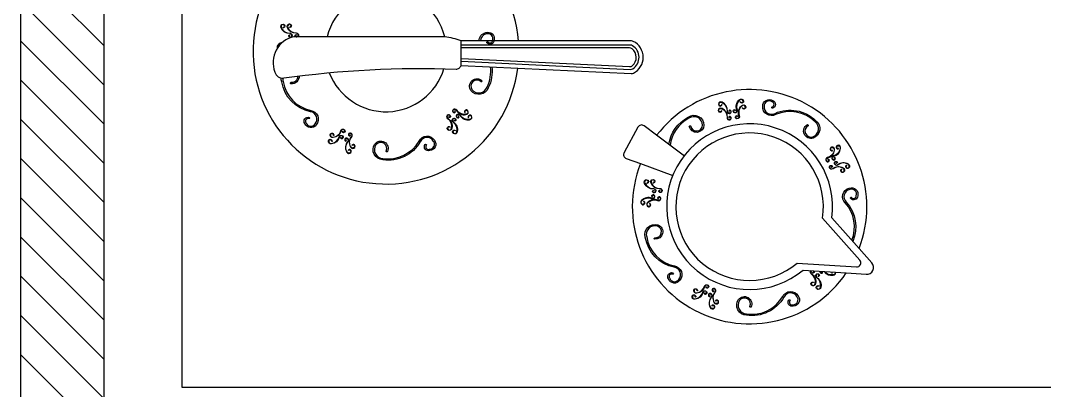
# Model space of a CAD drawing. Header units: millimetres. Extents: x 1573 to 2177, y 1587 to 1932.
# Drawn here: x 1903.02 to 1903.574, y 1896.648 to 1896.848 of the extents above; entities that cross this region are included whole.
import ezdxf

# ---------------------------------------------------------------- set-up
doc = ezdxf.new("R2010")
doc.units = ezdxf.units.MM
doc.header["$LTSCALE"] = 0.03
doc.layers.add('-HIDRO', color=8, linetype='Continuous')

msp = doc.modelspace()

# ---------------------------------------------------------------- linework, layer by layer
at = {"layer": '-HIDRO'}
for p, q in [((1903.020389250718, 1897.219296773295), (1903.020389250721, 1896.499296773288)), ((1903.065389250718, 1897.219296773295), (1903.065389250721, 1896.512796773294)), ((1903.107803276983, 1896.64929677185), (1903.107803275907, 1896.950746617398)), ((1903.065389250719, 1896.834338416963), (1903.02038925072, 1896.879338416962)), ((1903.06538925072, 1896.813125213527), (1903.02038925072, 1896.858125213527)), ((1903.06538925072, 1896.791912010091), (1903.02038925072, 1896.836912010091)), ((1903.258690978009, 1896.823575011142), (1903.258690978794, 1896.836783277772)), ((1903.06538925072, 1896.770698806655), (1903.02038925072, 1896.815698806655)), ((1903.06538925072, 1896.749485603219), (1903.02038925072, 1896.794485603219)), ((1903.379372213615, 1896.774395861296), (1903.364316781324, 1896.785745095204)), ((1903.06538925072, 1896.728272399784), (1903.02038925072, 1896.773272399784)), ((1903.35560803042, 1896.770388736024), (1903.373112793492, 1896.764027422469)), ((1903.06538925072, 1896.707059196348), (1903.02038925072, 1896.752059196348)), ((1903.06538925072, 1896.685845992912), (1903.02038925072, 1896.730845992913)), ((1903.06538925072, 1896.664632789477), (1903.02038925072, 1896.709632789477)), ((1903.06538925072, 1896.643419586041), (1903.02038925072, 1896.688419586041)), ((1903.06538925072, 1896.622206382606), (1903.02038925072, 1896.667206382605)), ((1903.782803276091, 1896.649296773912), (1903.107803276983, 1896.64929677185))]:
    msp.add_line(p, q, dxfattribs=at)
for points in [[(1903.162487389072, 1896.84403820173, 0.9050331660209078), (1903.162456360689, 1896.845653437774, 0.596243571333223), (1903.161409686989, 1896.843880029318, 0.3086248165771714), (1903.165987718921, 1896.840990935916, -0.5958408914528598), (1903.167177661921, 1896.839284843435, -0.6115136090079905), (1903.165644200586, 1896.839088416245, -0.7168281961218632), (1903.166023006634, 1896.840038242262, -0.988855708949305), (1903.166013158467, 1896.839851000261, 0.7427467803439213), (1903.165784551511, 1896.839216197767, 0.6304347326884606), (1903.167004921333, 1896.839358823466, 0.6020962981092473), (1903.166002036774, 1896.840803833885, -0.3083770235826342), (1903.161242505103, 1896.84379430721, -0.5930468563147251), (1903.162463426652, 1896.845840804903, -0.905033166019811), (1903.162509616745, 1896.843852023677, -0.664168722733176)], [(1903.364316781324, 1896.785745095204), (1903.357522338967, 1896.790866948793, 0.4580760608314227), (1903.354191810619, 1896.790146092013), (1903.346696698722, 1896.776378820741, 0.4588556634208796), (1903.347904337123, 1896.773188294084), (1903.35560803042, 1896.770388736024, 0.8935972427192108), (1903.4668575416, 1896.71127154242), (1903.47758582596, 1896.710556681214, 0.6710861851134016), (1903.480637308693, 1896.716790450163), (1903.47378644398, 1896.724493785652, 0.8641796437949254)], [(1903.399494835263, 1896.802430345605, -0.9050331660209078), (1903.397881965307, 1896.802523124686, -0.596243571333223), (1903.39969410407, 1896.803501212779, -0.3086248165771714), (1903.402406008564, 1896.79881604094, 0.5958408914528598), (1903.404065346202, 1896.797561722175, 0.6115136090079905), (1903.404320272682, 1896.799086551152, 0.7168281961218632), (1903.403356655388, 1896.798744345622, 0.988855708949305), (1903.403544137034, 1896.798747026006, -0.7427467803439213), (1903.404187218804, 1896.798951188012, -0.6304347326884606), (1903.403998025466, 1896.797737166772, -0.6020962981092473), (1903.402592424779, 1896.79879457934, 0.3083770235826342), (1903.399786157987, 1896.803664993135, 0.5930468563147251), (1903.397694466629, 1896.802523227911, 0.905033166019811), (1903.399680026202, 1896.802401015022, 0.664168722733176)], [(1903.409607160526, 1896.803834293519, 0.9050331660209078), (1903.411133753172, 1896.804362941371, 0.596243571333223), (1903.409123702246, 1896.804810373117, 0.3086248165771714), (1903.407790699417, 1896.799563627944, -0.5958408914528598), (1903.406535822696, 1896.79790471127, -0.6115136090079905), (1903.405875144338, 1896.799302421466, -0.7168281961218632), (1903.406895539776, 1896.799235667244, -0.988855708949305), (1903.4067144189, 1896.799187173862, 0.7427467803439213), (1903.406040040996, 1896.799208426672, 0.6304347326884606), (1903.40655280059, 1896.798091860213, 0.6020962981092473), (1903.407617180413, 1896.799492191926, -0.3083770235826342), (1903.408990512845, 1896.804942883676, -0.5930468563147251), (1903.411314134377, 1896.804414119378, -0.905033166019811), (1903.409436962513, 1896.803755622811, -0.664168722733176)], [(1903.410789382079, 1896.800605324014, 0.9050331660209078), (1903.412315976609, 1896.801133969795, 0.596243571333223), (1903.4103059238, 1896.801581403613, 0.3086248165771714), (1903.408972922975, 1896.796334656494, -0.5958408914528598), (1903.407718044249, 1896.794675741765, -0.6115136090079905), (1903.407057365891, 1896.796073451961, -0.7168281961218632), (1903.40807776133, 1896.796006697738, -0.988855708949305), (1903.407896640454, 1896.795958204356, 0.7427467803439213), (1903.407222264555, 1896.795979455222, 0.6304347326884606), (1903.407735024148, 1896.794862888763, 0.6020962981092473), (1903.408799401966, 1896.79626322242, -0.3083770235826342), (1903.410172736403, 1896.801713912225, -0.5930468563147251), (1903.412496355808, 1896.801185149747, -0.905033166019811), (1903.410619186072, 1896.80052665136, -0.664168722733176)], [(1903.446183809204, 1896.790856890173, 0.9050331660209078), (1903.448713414002, 1896.784910430974, 0.596243571333223), (1903.449945861178, 1896.793054700762, 0.3086248165771714), (1903.428641822411, 1896.796930490839, -0.5958408914528598), (1903.421676611784, 1896.801481680955, -0.6115136090079905), (1903.427072432453, 1896.804502700983, -0.7168281961218632), (1903.427086797337, 1896.800412420884, -0.988855708949305), (1903.426843447949, 1896.801121844324, 0.7427467803439213), (1903.426742707958, 1896.8038188109, 0.6304347326884606), (1903.422428098402, 1896.801465417401, 0.6020962981092473), (1903.428309017754, 1896.797603272795, -0.3083770235826342), (1903.450437999292, 1896.793622652384, -0.5930468563147251), (1903.448967276652, 1896.784204700143, -0.905033166019811), (1903.445823040013, 1896.791514418934, -0.664168722733176)], [(1903.252479560782, 1896.790155567649, 0.9050331660209078), (1903.251555251843, 1896.788830573969, 0.596243571333223), (1903.253444413043, 1896.789650071115, 0.3086248165771714), (1903.251438874037, 1896.794678296591, -0.5958408914528598), (1903.251479004335, 1896.796757987237, -0.6115136090079905), (1903.252835059464, 1896.796015551695, -0.7168281961218632), (1903.251970304009, 1896.795469784428, -0.988855708949305), (1903.252088329595, 1896.795615476752, 0.7427467803439213), (1903.252646403535, 1896.795994672917, 0.6304347326884606), (1903.251575271128, 1896.796596600637, 0.6020962981092473), (1903.251537266045, 1896.794838081547, -0.3083770235826342), (1903.253630052219, 1896.789621154543, -0.5930468563147251), (1903.251439405071, 1896.788683143129, -0.905033166019811), (1903.252571012164, 1896.790319252465, -0.664168722733176)], [(1903.260732463885, 1896.798098664414, -0.9050331660209078), (1903.262091835857, 1896.798971626165, -0.596243571333223), (1903.261200690917, 1896.797115187385, -0.3086248165771714), (1903.256252840984, 1896.799311553524, 0.5958408914528598), (1903.254173138322, 1896.79935098418, 0.6115136090079905), (1903.25486316932, 1896.79796753048, 0.7168281961218632), (1903.255441609333, 1896.798810780177, 0.988855708949305), (1903.255291508988, 1896.798698413604, -0.7427467803439213), (1903.25489124992, 1896.798155247576, -0.6304347326884606), (1903.254330724458, 1896.799248616924, -0.6020962981092473), (1903.256089409512, 1896.799219344492, 0.3083770235826342), (1903.26122248579, 1896.796928579133, 0.5930468563147251), (1903.262243588241, 1896.799081751207, 0.905033166019811), (1903.260565399904, 1896.798013541437, 0.664168722733176)], [(1903.262689763533, 1896.795317860877, -0.9050331660209078), (1903.264049135505, 1896.796190822628, -0.596243571333223), (1903.263157990565, 1896.794334383848, -0.3086248165771714), (1903.258210140632, 1896.796530749986, 0.5958408914528598), (1903.25613043797, 1896.796570180642, 0.6115136090079905), (1903.256820468968, 1896.795186726943, 0.7168281961218632), (1903.257398908981, 1896.79602997664, 0.988855708949305), (1903.257248808636, 1896.795917610067, -0.7427467803439213), (1903.256848547562, 1896.795374445984, -0.6304347326884606), (1903.256288024105, 1896.796467813386, -0.6020962981092473), (1903.258046709281, 1896.79643854108, 0.3083770235826342), (1903.263179785437, 1896.794147775595, 0.5930468563147251), (1903.264200887889, 1896.79630094767, 0.905033166019811), (1903.262522699552, 1896.7952327379, 0.664168722733176)], [(1903.399443808184, 1896.799030157188, -0.9050331660209078), (1903.397830940234, 1896.799122934324, -0.596243571333223), (1903.399643078997, 1896.800101022418, -0.3086248165771714), (1903.402354981364, 1896.795415852398, 0.5958408914528598), (1903.404014319124, 1896.794161533757, 0.6115136090079905), (1903.404269245482, 1896.79568636261, 0.7168281961218632), (1903.403305628188, 1896.79534415708, 0.988855708949305), (1903.403493109834, 1896.795346837464, -0.7427467803439213), (1903.404136191604, 1896.79555099947, -0.6304347326884606), (1903.403947000272, 1896.794336976285, -0.6020962981092473), (1903.402541399706, 1896.795394388979, 0.3083770235826342), (1903.399735130909, 1896.800264804719, 0.5930468563147251), (1903.397643439429, 1896.79912303937, 0.905033166019811), (1903.399629001007, 1896.799000824535, 0.664168722733176)], [(1903.255333940838, 1896.788238167751, 0.9050331660209078), (1903.254409631899, 1896.786913174072, 0.596243571333223), (1903.256298791094, 1896.787732673162, 0.3086248165771714), (1903.254293252089, 1896.792760898639, -0.5958408914528598), (1903.254333384512, 1896.794840587465, -0.6115136090079905), (1903.255689437515, 1896.794098153743, -0.7168281961218632), (1903.254824684066, 1896.793552384531, -0.988855708949305), (1903.254942709652, 1896.793698076854, 0.7427467803439213), (1903.255500783592, 1896.794077273019, 0.6304347326884606), (1903.254429649178, 1896.794679202684, 0.6020962981092473), (1903.254391644095, 1896.792920683594, -0.3083770235826342), (1903.25648443027, 1896.78770375659, -0.5930468563147251), (1903.254293783122, 1896.786765745176, -0.905033166019811), (1903.255425390214, 1896.788401854513, -0.664168722733176)], [(1903.188640117794, 1896.782409699533, 0.9050331660209078), (1903.187094345938, 1896.782879325328, 0.596243571333223), (1903.188457518076, 1896.781335865533, 0.3086248165771714), (1903.192619898134, 1896.784797054942, -0.5958408914528598), (1903.194610202817, 1896.785401545737, -0.6115136090079905), (1903.194323148787, 1896.783882437882, -0.7168281961218632), (1903.193536869423, 1896.784536215921, -0.988855708949305), (1903.193711901913, 1896.784468989394, 0.7427467803439213), (1903.194244992869, 1896.784055407019, 0.6304347326884606), (1903.194486464181, 1896.785260120058, 0.6020962981092473), (1903.192802268614, 1896.784752853077, -0.3083770235826342), (1903.18848738179, 1896.781150377326, -0.5930468563147251), (1903.1869183338, 1896.782943944529, -0.905033166019811), (1903.188824050458, 1896.782373308702, -0.664168722733176)], [(1903.189581620475, 1896.785716884675, 0.9050331660209078), (1903.188035848619, 1896.78618651047, 0.596243571333223), (1903.189399020879, 1896.784643050801, 0.3086248165771714), (1903.19356140282, 1896.78810423814, -0.5958408914528598), (1903.195551705498, 1896.78870873088, -0.6115136090079905), (1903.195264651589, 1896.787189623151, -0.7168281961218632), (1903.194478372104, 1896.787843401063, -0.988855708949305), (1903.194653404593, 1896.787776174537, 0.7427467803439213), (1903.195186495672, 1896.787362592287, 0.6304347326884606), (1903.195427966861, 1896.788567305201, 0.6020962981092473), (1903.193743771295, 1896.78806003822, -0.3083770235826342), (1903.189428884471, 1896.784457562469, -0.5930468563147251), (1903.187859836481, 1896.786251129672, -0.905033166019811), (1903.189765555266, 1896.785680492025, -0.664168722733176)], [(1903.199686241277, 1896.78032246187, -0.9050331660209078), (1903.20093654726, 1896.779299380733, -0.596243571333223), (1903.198895589165, 1896.779573240817, -0.3086248165771714), (1903.199455488492, 1896.784957639199, 0.5958408914528598), (1903.1988503262, 1896.786947738861, 0.6115136090079905), (1903.197747815115, 1896.785863967875, 0.7168281961218632), (1903.19872854021, 1896.785574418893, 0.988855708949305), (1903.19857528942, 1896.785682448137, -0.7427467803439213), (1903.197935021901, 1896.785895271493, -0.6304347326884606), (1903.198801665914, 1896.786766232272, -0.6020962981092473), (1903.199317289866, 1896.785084575509, 0.3083770235826342), (1903.198724849004, 1896.779494845843, 0.5930468563147251), (1903.201088176941, 1896.779189086052, 0.905033166019811), (1903.199553658724, 1896.780455044325, 0.664168722733176)], [(1903.218114882671, 1896.77723789318, 0.9050331660209078), (1903.212573147242, 1896.780561816354, 0.596243571333223), (1903.216363159702, 1896.773248548242, 0.3086248165771714), (1903.235876622544, 1896.782635167472, -0.5958408914528598), (1903.244186718635, 1896.783047226236, -0.6115136090079905), (1903.241597119903, 1896.777431584908, -0.7168281961218632), (1903.239181289428, 1896.780732248488, -0.988855708949305), (1903.23979515147, 1896.780301350178, 0.7427467803439213), (1903.241461890722, 1896.778178671202, 0.6304347326884606), (1903.24356919093, 1896.782618671614, 0.6020962981092473), (1903.236541318965, 1896.782286493038, -0.3083770235826342), (1903.216298843525, 1896.772499794957, -0.5930468563147251), (1903.211952951432, 1896.780983547415, -0.905033166019811), (1903.218793238778, 1896.776917995065, -0.664168722733176)], [(1903.440295151316, 1896.716624018838), (1903.472276129428, 1896.714493020613, 0.6710861851133759), (1903.474107019141, 1896.718233282058), (1903.453963461217, 1896.740883354865, 5.54953550861438)], [(1903.19764637891, 1896.777601643925, -0.9050331660209078), (1903.198896684893, 1896.776578562788, -0.596243571333223), (1903.196855726799, 1896.776852422872, -0.3086248165771714), (1903.197415626126, 1896.782236821253, 0.5958408914528598), (1903.196810463834, 1896.784226920915, 0.6115136090079905), (1903.195707952748, 1896.783143149929, 0.7168281961218632), (1903.196688677843, 1896.782853600947, 0.988855708949305), (1903.196535427054, 1896.782961630191, -0.7427467803439213), (1903.195895159535, 1896.783174453548, -0.6304347326884606), (1903.196761803547, 1896.784045414327, -0.6020962981092473), (1903.1972774275, 1896.782363757564, 0.3083770235826342), (1903.196684986638, 1896.776774027898, 0.5930468563147251), (1903.199048314695, 1896.776468268232, 0.905033166019811), (1903.197513796357, 1896.777734226379, 0.664168722733176)], [(1903.46252936934, 1896.778531525917, -0.9050331660209078), (1903.46211920366, 1896.780094124775, -0.596243571333223), (1903.463609400888, 1896.778672925416, -0.3086248165771714), (1903.459991562664, 1896.774645955468, 0.5958408914528598), (1903.459311398647, 1896.772680224791, 0.6115136090079905), (1903.460840374546, 1896.772908972092, 0.7168281961218632), (1903.460217142638, 1896.773719680394, 0.988855708949305), (1903.460277627472, 1896.77354220386, -0.7427467803439213), (1903.460670520569, 1896.772993685846, -0.6304347326884606), (1903.459457452947, 1896.772798464456, -0.6020962981092473), (1903.4600287584, 1896.774462027518, 0.3083770235826342), (1903.463793613102, 1896.778635988091, 0.5930468563147251), (1903.462061361922, 1896.780272480507, 0.905033166019811), (1903.462558700207, 1896.778346335075, 0.664168722733176)], [(1903.4592798287, 1896.777529339487, -0.9050331660209078), (1903.45886966314, 1896.77909193847, -0.596243571333223), (1903.460359862253, 1896.777670737041, -0.3086248165771714), (1903.456742024029, 1896.773643767092, 0.5958408914528598), (1903.456061860012, 1896.771678036415, 0.6115136090079905), (1903.457590833905, 1896.771906785661, 0.7168281961218632), (1903.456967604124, 1896.772717492144, 0.988855708949305), (1903.457028086832, 1896.77254001743, -0.7427467803439213), (1903.45742098005, 1896.77199149954, -0.6304347326884606), (1903.456207912307, 1896.771796278025, -0.6020962981092473), (1903.456779217881, 1896.773459841212, 0.3083770235826342), (1903.460544072582, 1896.777633801785, 0.5930468563147251), (1903.458811821403, 1896.779270294202, 0.905033166019811), (1903.459309161572, 1896.777344146699, 0.664168722733176)], [(1903.4642838769, 1896.767225810927, 0.9050331660209078), (1903.465258393432, 1896.765937294916, 0.596243571333223), (1903.465062786603, 1896.767987232203, 0.3086248165771714), (1903.459660914565, 1896.767633657965, -0.5958408914528598), (1903.457695413062, 1896.768314485427, -0.6115136090079905), (1903.458820553904, 1896.769374744126, -0.7168281961218632), (1903.459072387114, 1896.768383661434, -0.988855708949305), (1903.458970298082, 1896.768540931019, 0.7427467803439213), (1903.458782116162, 1896.769188868984, 0.6304347326884606), (1903.457878649728, 1896.768356166913, 0.6020962981092473), (1903.459539355113, 1896.767776610854, -0.3083770235826342), (1903.465147655002, 1896.768154848533, -0.5930468563147251), (1903.465362809186, 1896.765781557529, -0.905033166019811), (1903.464156463072, 1896.767363365579, -0.664168722733176)], [(1903.46698948399, 1896.769347977395, 0.9050331660209078), (1903.467964000522, 1896.768059461384, 0.596243571333223), (1903.467768393693, 1896.770109398672, 0.3086248165771714), (1903.462366521533, 1896.769755824307, -0.5958408914528598), (1903.460401020152, 1896.770436651896, -0.6115136090079905), (1903.461526160872, 1896.771496910468, -0.7168281961218632), (1903.461777994083, 1896.770505827777, -0.988855708949305), (1903.461675903167, 1896.770663099433, 0.7427467803439213), (1903.461487721247, 1896.771311037397, 0.6304347326884606), (1903.460584254812, 1896.770478335326, 0.6020962981092473), (1903.462244962203, 1896.769898777323, -0.3083770235826342), (1903.467853259964, 1896.770277016821, -0.5930468563147251), (1903.46806841427, 1896.767903725942, -0.905033166019811), (1903.466862068157, 1896.769485533992, -0.664168722733176)], [(1903.359076610146, 1896.759917318961, 0.9050331660209078), (1903.359045579878, 1896.761532557076, 0.596243571333223), (1903.357998906178, 1896.759759148619, 0.3086248165771714), (1903.362576938111, 1896.756870055216, -0.5958408914528598), (1903.363766883117, 1896.755163960791, -0.6115136090079905), (1903.362233419776, 1896.754967535545, -0.7168281961218632), (1903.362612225824, 1896.755917361563, -0.988855708949305), (1903.362602377657, 1896.755730119562, 0.7427467803439213), (1903.362373772706, 1896.755095315123, 0.6304347326884606), (1903.363594142528, 1896.755237940821, 0.6020962981092473), (1903.362591255963, 1896.756682953186, -0.3083770235826342), (1903.357831724292, 1896.75967342651, -0.5930468563147251), (1903.359052645842, 1896.761719924205, -0.905033166019811), (1903.35909883794, 1896.759731141033, -0.664168722733176)], [(1903.362512871053, 1896.760043871839, 0.9050331660209078), (1903.362481840785, 1896.761659109954, 0.596243571333223), (1903.361435166964, 1896.759885701373, 0.3086248165771714), (1903.366013199018, 1896.756996608095, -0.5958408914528598), (1903.367203142019, 1896.755290515615, -0.6115136090079905), (1903.365669680561, 1896.755094088298, -0.7168281961218632), (1903.36604848673, 1896.756043914441, -0.988855708949305), (1903.366038638564, 1896.755856672441, 0.7427467803439213), (1903.365810031485, 1896.755221869821, 0.6304347326884606), (1903.367030401308, 1896.75536449552, 0.6020962981092473), (1903.36602751687, 1896.756809506064, -0.3083770235826342), (1903.361267985077, 1896.759799979263, -0.5930468563147251), (1903.362488906627, 1896.761846476957, -0.905033166019811), (1903.362535098847, 1896.759857693911, -0.664168722733176)], [(1903.357286964241, 1896.749866082781, -0.9050331660209078), (1903.356700323808, 1896.748360822158, -0.596243571333223), (1903.356330086962, 1896.750386516135, -0.3086248165771714), (1903.361623973424, 1896.751517891582, 0.5958408914528598), (1903.363329666641, 1896.752708408637, 0.6115136090079905), (1903.36195824435, 1896.753422057043, 0.7168281961218632), (1903.361985926437, 1896.752399855501, 0.988855708949305), (1903.362041311215, 1896.752578989106, -0.7427467803439213), (1903.362045864819, 1896.753253685715, -0.6304347326884606), (1903.363142005222, 1896.752698600163, -0.6020962981092473), (1903.361701993212, 1896.751688551532, 0.3083770235826342), (1903.356202768124, 1896.750524674384, 0.5930468563147251), (1903.356642282158, 1896.748182532839, 0.905033166019811), (1903.357372087087, 1896.750033146799, 0.664168722733176)], [(1903.360504967236, 1896.748766838091, -0.9050331660209078), (1903.359918326803, 1896.747261577468, -0.596243571333223), (1903.359548091962, 1896.749287269499, -0.3086248165771714), (1903.364841978424, 1896.750418644947, 0.5958408914528598), (1903.366547669635, 1896.751609163947, 0.6115136090079905), (1903.365176247345, 1896.752322812354, 0.7168281961218632), (1903.365203931437, 1896.751300608866, 0.988855708949305), (1903.365259316215, 1896.75147974247, -0.7427467803439213), (1903.365263869819, 1896.75215443908, -0.6304347326884606), (1903.366360010222, 1896.751599353527, -0.6020962981092473), (1903.364919996206, 1896.750589306843, 0.3083770235826342), (1903.359420771119, 1896.749425429693, 0.5930468563147251), (1903.359860287159, 1896.747083286204, 0.905033166019811), (1903.360590092087, 1896.748933900163, 0.664168722733176)], [(1903.363266133008, 1896.730286974567, 0.9050331660209078), (1903.364714879689, 1896.736584626649, 0.596243571333223), (1903.358930727519, 1896.730720187929, 0.3086248165771714), (1903.37388792631, 1896.715062405551, -0.5958408914528598), (1903.376847777725, 1896.707286366696, -0.6115136090079905), (1903.370706754629, 1896.708013895434, -0.7168281961218632), (1903.373099340157, 1896.71133144594, -0.988855708949305), (1903.372879225185, 1896.710614473681, 0.7427467803439213), (1903.371375487738, 1896.708373367882, 0.6304347326884606), (1903.376249371308, 1896.7077412393, 0.6020962981092473), (1903.3737617194, 1896.714322495875, -0.3083770235826342), (1903.358198745415, 1896.730549977861, -0.5930468563147251), (1903.364924319013, 1896.737304789951, -0.905033166019811), (1903.363171514955, 1896.729542967465, -0.664168722733176)], [(1903.451923159906, 1896.704117286927, 0.9050331660209078), (1903.450998850967, 1896.702792293247, 0.596243571333223), (1903.452888012289, 1896.703611790518, 0.3086248165771714), (1903.450882473284, 1896.708640015995, -0.5958408914528598), (1903.45092260358, 1896.71071970664, -0.6115136090079905), (1903.452278658709, 1896.709977271099, -0.7168281961218632), (1903.451413903256, 1896.709431503831, -0.988855708949305), (1903.451531928842, 1896.709577196155, 0.7427467803439213), (1903.452090002781, 1896.70995639232, 0.6304347326884606), (1903.451018870373, 1896.71055832004, 0.6020962981092473), (1903.45098086529, 1896.70879980095, -0.3083770235826342), (1903.453073651465, 1896.703582873946, -0.5930468563147251), (1903.450883004316, 1896.702644862532, -0.905033166019811), (1903.452014611288, 1896.704280971743, -0.664168722733176)], [(1903.386170839664, 1896.701596003977, 0.9050331660209078), (1903.384625069814, 1896.702065627826, 0.596243571333223), (1903.385988240068, 1896.700522170102, 0.3086248165771714), (1903.39015062201, 1896.703983357441, -0.5958408914528598), (1903.392140924686, 1896.704587850181, -0.6115136090079905), (1903.391853872663, 1896.703068740381, -0.7168281961218632), (1903.391067591293, 1896.703722520365, -0.988855708949305), (1903.391242625788, 1896.703655291893, 0.7427467803439213), (1903.391775716746, 1896.703241709518, 0.6304347326884606), (1903.39201718605, 1896.704446424503, 0.6020962981092473), (1903.390332990484, 1896.703939157521, -0.3083770235826342), (1903.386018105665, 1896.700336679825, -0.5930468563147251), (1903.38444905567, 1896.702130248973, -0.905033166019811), (1903.386354774456, 1896.701559611325, -0.664168722733176)], [(1903.396275462472, 1896.696201579226, -0.9050331660209078), (1903.397525766449, 1896.695178500033, -0.596243571333223), (1903.395484810361, 1896.695452358173, -0.3086248165771714), (1903.396044707682, 1896.7008367585, 0.5958408914528598), (1903.39543954539, 1896.702826858162, 0.6115136090079905), (1903.394337034304, 1896.701743087175, 0.7168281961218632), (1903.395317761406, 1896.701453536249, 0.988855708949305), (1903.39516450861, 1896.701561567438, -0.7427467803439213), (1903.394524241091, 1896.701774390793, -0.6304347326884606), (1903.395390885103, 1896.702645351573, -0.6020962981092473), (1903.395906509056, 1896.70096369481, 0.3083770235826342), (1903.3953140702, 1896.695373963199, 0.5930468563147251), (1903.39767739613, 1896.695068205353, 0.905033166019811), (1903.396142879797, 1896.696334161554, 0.664168722733176)], [(1903.385229336984, 1896.698288818834, 0.9050331660209078), (1903.383683567133, 1896.698758442683, 0.596243571333223), (1903.385046737266, 1896.697214984834, 0.3086248165771714), (1903.389209119329, 1896.700676172298, -0.5958408914528598), (1903.391199422007, 1896.701280665039, -0.6115136090079905), (1903.390912369983, 1896.699761555238, -0.7168281961218632), (1903.390126088613, 1896.700415335222, -0.988855708949305), (1903.390301122986, 1896.700348106625, 0.7427467803439213), (1903.390834214065, 1896.699934524374, 0.6304347326884606), (1903.39107568337, 1896.70113923936, 0.6020962981092473), (1903.389391487804, 1896.700631972378, -0.3083770235826342), (1903.385076602985, 1896.697029494683, -0.5930468563147251), (1903.383507552989, 1896.69882306383, -0.905033166019811), (1903.385413271653, 1896.698252426057, -0.664168722733176)], [(1903.394235600106, 1896.69348076128, -0.9050331660209078), (1903.395485904083, 1896.692457682088, -0.596243571333223), (1903.393444947994, 1896.692731540228, -0.3086248165771714), (1903.394004845315, 1896.698115940555, 0.5958408914528598), (1903.393399683023, 1896.700106040217, 0.6115136090079905), (1903.392297171938, 1896.69902226923, 0.7168281961218632), (1903.393277899039, 1896.698732718303, 0.988855708949305), (1903.393124646243, 1896.698840749492, -0.7427467803439213), (1903.392484378724, 1896.699053572849, -0.6304347326884606), (1903.393351022737, 1896.699924533628, -0.6020962981092473), (1903.393866646689, 1896.698242876865, 0.3083770235826342), (1903.393274207833, 1896.692653145254, 0.5930468563147251), (1903.395637533885, 1896.692347387532, 0.905033166019811), (1903.394103017552, 1896.693613343734, 0.664168722733176)], [(1903.41470410186, 1896.693117012481, 0.9050331660209078), (1903.409162368436, 1896.69644093371, 0.596243571333223), (1903.412952378892, 1896.689127667542, 0.3086248165771714), (1903.432465841732, 1896.698514286773, -0.5958408914528598), (1903.44077593983, 1896.698926343592, -0.6115136090079905), (1903.438186339093, 1896.693310704208, -0.7168281961218632), (1903.435770510622, 1896.696611365845, -0.988855708949305), (1903.436384372665, 1896.696180467534, 0.7427467803439213), (1903.438051109912, 1896.694057790503, 0.6304347326884606), (1903.440158412125, 1896.69849778897, 0.6020962981092473), (1903.433130538033, 1896.698165612213, -0.3083770235826342), (1903.41288806472, 1896.688378912312, -0.5930468563147251), (1903.408542172627, 1896.696862664771, -0.905033166019811), (1903.415382457968, 1896.692797114366, -0.664168722733176)]]:
    msp.add_lwpolyline(points, format="xyb", close=True, dxfattribs=at)
for points in [[(1903.169247381613, 1896.839033278746, -0.07139303445526483), (1903.169080459366, 1896.839214970942, -0.7168281961218632), (1903.169459267541, 1896.84016479514, -0.988855708949305), (1903.169449417368, 1896.839977555085, 0.7427467803439213), (1903.169220812296, 1896.83934275052, 0.6304347326884606), (1903.170441182119, 1896.839485376219, 0.6020962981092473), (1903.169438297681, 1896.840930386763, -0.3083770235826342), (1903.164678764004, 1896.843920862033, -0.5930468563147251), (1903.165899687437, 1896.845967357656, -0.905033166019811), (1903.165945877652, 1896.843978576555, -0.664168722733176), (1903.165923649858, 1896.844164754484, 0.9050331660209078)], [(1903.165923649858, 1896.844164754484, 0.9050331660209078), (1903.16589261959, 1896.845779992598, 0.596243571333223), (1903.16484594589, 1896.844006584142, 0.3086248165771714), (1903.169423979828, 1896.841117488794, -0.5958408914528598), (1903.170613922829, 1896.839411396313, -0.1357975433710641), (1903.17034645247, 1896.839033278096, -0.7168281961218632)], [(1903.26824890098, 1896.836783279206, -0.340579104344534), (1903.271892462247, 1896.841263131491, -0.6115136090079905), (1903.276433023439, 1896.837064947505, -0.7168281961218632), (1903.272547372916, 1896.835787318743, -0.988855708949305), (1903.273146875498, 1896.836237981254, 0.7427467803439213), (1903.275680714382, 1896.837167199348, 0.6304347326884606), (1903.27210921558, 1896.840543397429, 0.3424118453853957), (1903.268999209964, 1896.836783278635, -0.3083770235826342)], [(1903.258690978009, 1896.823575011142), (1903.350626635508, 1896.819096618742, 0.1284651797759323), (1903.351739803226, 1896.819330226286, 0.6214467609505485), (1903.35167656146, 1896.836554321506, 0.1142544183100627), (1903.350687680856, 1896.836783278673), (1903.258690978794, 1896.836783277772, 0.06062313214610143), (1903.249772536299, 1896.839033278238), (1903.168204091426, 1896.8390332774, 0.4611779655482887), (1903.15789926323, 1896.819973342507, 0.3747309748218867), (1903.162769326171, 1896.816753387306, -0.0434983777173782), (1903.255844565333, 1896.821580026605, 0.2040259544266091), (1903.257520217315, 1896.822127601272)], [(1903.162070836916, 1896.836050153841, 0.1447666279337675), (1903.159613548935, 1896.834645555083, 0.3630887289602578), (1903.159287027773, 1896.83293400869, 0.905033166019811)], [(1903.159406708394, 1896.833112958778, -0.3421501712630649), (1903.159740867772, 1896.834507396834, -0.1245483533303563), (1903.161735361085, 1896.835761812053, 0.5958408914528598)], [(1903.258873432184, 1896.827320570382), (1903.349640594733, 1896.822899097569, 0.1868150309714234), (1903.351182398233, 1896.82341123161, 0.4816515130357101), (1903.351026774748, 1896.832566160579, 0.1655059067831324), (1903.349654247434, 1896.833033278244), (1903.258690977341, 1896.833033279364)], [(1903.258800450915, 1896.825822346297), (1903.350091121044, 1896.821375372755, 0.1553555127297296), (1903.351410633786, 1896.821725788285, 0.5545880517843477), (1903.351289079066, 1896.834203411843, 0.137949475807068), (1903.350116223357, 1896.834533279451), (1903.258690977946, 1896.834533278752)], [(1903.275255707462, 1896.822768105691, -0.1465392681638616), (1903.273305837311, 1896.811480851905, -0.5930468563147251), (1903.263894355114, 1896.809969286786, -0.905033166019811), (1903.269874688931, 1896.815218459855, -0.664168722733176), (1903.269360825092, 1896.814672159507, 0.9050331660209078)], [(1903.269360825092, 1896.814672159507, 0.9050331660209078), (1903.264487096482, 1896.810428805766, 0.596243571333223), (1903.272613605376, 1896.811773396225, 0.1488593746263473), (1903.27449538748, 1896.822805143173, -0.5958408914528598)], [(1903.162164032245, 1896.816714260312, 0.1015147003992642), (1903.16234150833, 1896.814841068628, 0.3086248165771714), (1903.177298705115, 1896.799183288196, -0.5958408914528598), (1903.180258556529, 1896.79140724934, -0.6115136090079905), (1903.17411753544, 1896.792134776133, -0.7168281961218632), (1903.176510118962, 1896.795452328584, -0.988855708949305), (1903.176290003991, 1896.794735356325, 0.7427467803439213), (1903.174786268671, 1896.792494248706, 0.6304347326884606), (1903.179660150113, 1896.791862121944, 0.6020962981092473), (1903.177172498206, 1896.798443378519, -0.3083770235826342), (1903.161609526226, 1896.81467085856, -0.09844753942783906), (1903.161416831142, 1896.816780423469, -0.905033166019811)], [(1903.171063560613, 1896.817845840497, -0.4667229401699266), (1903.166582295765, 1896.813663848164, -0.664168722733176), (1903.166676911812, 1896.81440785721, 0.9050331660209078)], [(1903.166676911812, 1896.81440785721, 0.4634649687271608), (1903.170331303564, 1896.817754682673, 0.596243571333223)], [(1903.370881903539, 1896.780796110369, -0.2405883320580993), (1903.381405883738, 1896.795594183943, -0.5930468563147251), (1903.389908406951, 1896.791285136628, -0.905033166019811), (1903.381984830618, 1896.79055361584, -0.664168722733176), (1903.382721661314, 1896.790693541678, 0.9050331660209078)], [(1903.47378644398, 1896.724493785652), (1903.458990870041, 1896.741130411093, 5.367909730881275), (1903.44345858782, 1896.712830691946), (1903.4668575416, 1896.71127154242)], [(1903.382721661314, 1896.790693541678, 0.9050331660209078), (1903.389158771867, 1896.791261781306, 0.596243571333223), (1903.381793957635, 1896.794950626072, 0.2469145306237902), (1903.37156835151, 1896.780278645492, -0.5958408914528598)], [(1903.469803124213, 1896.728972760061, 0.2880663228342823), (1903.466305612136, 1896.749111544704, -0.5958408914528598), (1903.468481681436, 1896.757142250792, -0.6115136090079905), (1903.473022242506, 1896.75294406668, -0.7168281961218632), (1903.469136594111, 1896.751666436099, -0.988855708949305), (1903.469736096693, 1896.752117098609, 0.7427467803439213), (1903.472269933572, 1896.753046318648, 0.6304347326884606), (1903.468698434769, 1896.75642251673, 0.6020962981092473), (1903.466842623299, 1896.749635962005, -0.2934414642943297), (1903.470355493174, 1896.728351658378, -0.5930468563147251)], [(1903.449068781856, 1896.706034684879, 0.9050331660209078), (1903.448144472917, 1896.7047096912, 0.596243571333223), (1903.450033632233, 1896.705529190416, 0.3086248165771714), (1903.448028093227, 1896.710557415892, -0.5416155335428301), (1903.447904067829, 1896.712534475099, -0.6115136090079905)], [(1903.448224022904, 1896.712513156367, 0.02583848189847613), (1903.448164490318, 1896.712475719938, 0.6020962981092473), (1903.448126485234, 1896.710717200848, -0.3083770235826342), (1903.450219271409, 1896.705500273844, -0.5930468563147251), (1903.44802862426, 1896.70456226243, -0.905033166019811), (1903.449160231231, 1896.706198371641, -0.664168722733176), (1903.449068781856, 1896.706034684879, 0.9050331660209078)], [(1903.449247051343, 1896.712444987458, -0.1713305058371416), (1903.449424278654, 1896.711894670997, -0.7168281961218632), (1903.448559525205, 1896.711348901784, -0.988855708949305), (1903.448677550791, 1896.711494594108, 0.7427467803439213), (1903.44923562473, 1896.711873790273, 0.2538010920902303), (1903.448964357936, 1896.712463824024, 0.6020962981092473)], [(1903.452599324093, 1896.712221615786, 0.5135492713768399), (1903.453409688158, 1896.711065846244, 0.7168281961218632), (1903.45398812817, 1896.711909095941, 0.988855708949305), (1903.453838029831, 1896.711796727423, -0.7427467803439213), (1903.453437768757, 1896.71125356334, -0.5506751950355853), (1903.452795597335, 1896.71220853573, -0.6020962981092473)], [(1903.454795373342, 1896.712075284989, 0.2925285765549964), (1903.459769006633, 1896.710026892951, 0.4584895647551493), (1903.461020239718, 1896.711660502194, 0.905033166019811)], [(1903.46082474332, 1896.71167352844, -0.4750986220737569), (1903.459747209755, 1896.710213503149, -0.2845700303349438), (1903.45503859787, 1896.712059078716, 0.5958408914528598)], [(1903.459031815633, 1896.711792996874, 0.1768917799883143), (1903.459111918741, 1896.711111857201, 0.664168722733176), (1903.459278982723, 1896.711196980177, -0.9050331660209078)], [(1903.459278982723, 1896.711196980177, -0.1869432256914373), (1903.459219481345, 1896.711780492712, -0.596243571333223)]]:
    msp.add_lwpolyline(points, format="xyb", dxfattribs=at)
for centre, radius, start, end in [((1903.217975931169, 1896.831222019876), 0.07185139667403849, 4.439100824514004, 352.6955323013121), ((1903.217975931169, 1896.831222019876), 0.03274202034256059, 13.80214482221961, 166.1978553529252), ((1903.217975931169, 1896.831222019876), 0.03274202034256059, 200.7700318592584, 343.2200914843605), ((1903.253947026127, 1896.826215032551), 0.005429070628645373, 311.1596286814652, 330.9039465572642)]:
    msp.add_arc(centre, radius, start, end, dxfattribs=at)

doc.saveas('drawing.dxf')
